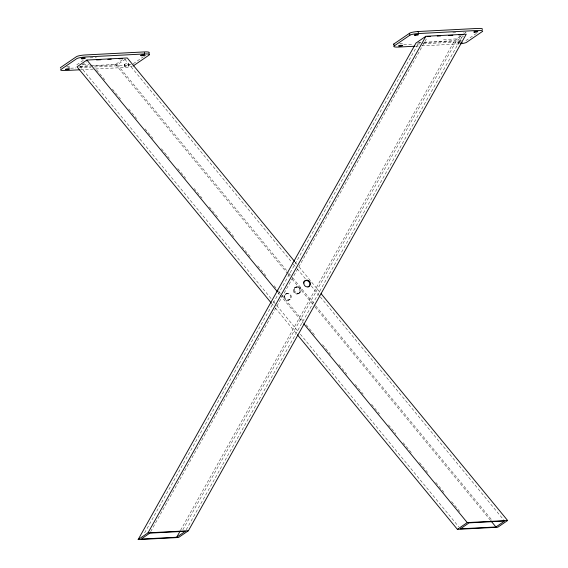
<?xml version="1.0" encoding="UTF-8"?>
<svg xmlns="http://www.w3.org/2000/svg" width="568" height="568" viewBox="0 0 568 568"><rect width="100%" height="100%" fill="white"/><g stroke="black" fill="none" stroke-linecap="round" stroke-linejoin="round"><path stroke-width="0.43" stroke-dasharray="2.84 2.13" d="M144.62 532.883L419.021 42.508L420.753 42.422M150.705 531.577L427.264 37.339M180.581 530.271L454.549 40.676L461.06 36.217M182.846 529.781L456.381 40.953L463.424 36.125M186.233 529.738L462.366 36.274M295.133 287.55L294.614 287.948L296.957 287.089L296.013 287.323M289.531 299.762L290.049 299.364L287.699 300.224L288.693 299.982M286.094 293.734L285.342 294.295L287.685 293.443L286.343 293.755M295.048 287.621L296.297 286.783M76.815 64.78L84.568 59.47M271.071 298.576L80.045 66.278L86.556 61.82M91.313 65.696L115.574 64.447L123.533 58.994M79.669 66.676L117.406 64.724L125.862 58.93M133.239 63.737L143.278 56.857M143.995 56.36L146.153 54.89M460.385 36.025L456.161 38.922L442.962 39.604M463.914 33.611L466.023 32.163L463.389 32.298M476.438 33.384L466.399 40.264A6.922 1.193 -6.1 0 1 464.241 41.059M299.755 292.769A3.465 3.252 55.6 0 1 294.551 289.964A3.465 3.252 55.6 0 1 299.258 286.89A3.465 3.252 55.6 0 1 299.755 292.769L298.818 293.365A3.465 3.252 55.6 0 1 293.947 289.957A3.465 3.252 55.6 0 1 299.024 287.507A3.465 3.252 55.6 0 1 298.818 293.365L299.315 293.017L296.972 293.869L297.966 293.635M452.831 32.845L456.345 32.66M90.198 57.837L96.354 57.517M424.218 42.238L454.549 40.676M417.757 42.948L423.025 42.678M423.905 42.635L456.381 40.953M403.763 44.751L413.511 44.247M417.061 44.063L422.379 43.786M423.259 43.743L457.829 41.954A6.922 1.193 -6.1 0 0 461.081 41.649M415.506 46.193L420.817 45.916M421.704 45.873L458.042 43.992A6.922 1.193 -6.1 0 0 458.909 43.935M82.971 64.461L89.133 64.141M80.045 66.278L90.447 65.746M70.602 68.224L75.92 67.947M79.463 67.762L90.986 67.166M94.537 66.981L124.669 65.427A6.922 1.193 -6.1 0 0 131.123 64.518M80.571 69.75L94.749 69.019M95.637 68.977L124.882 67.464A6.922 1.193 -6.1 0 0 132.039 66.364M295.19 262.167L296.879 264.219M299.137 266.96L319.983 292.314M124.818 59.186L292.74 263.382M293.301 264.07L296.688 268.181M297.249 268.863L305.698 279.144M311.335 285.995L319.791 296.276M320.352 296.957L504.611 521.026M117.406 64.724L288.146 272.349M288.707 273.038L292.087 277.149M292.655 277.83L315.19 305.243M315.758 305.925L492.129 520.402M115.574 64.447L287.444 273.442M288.004 274.124L289.694 276.183M291.952 278.923L314.487 306.329M315.055 307.018L490.298 520.125M96.617 69.928L105.073 80.209M112.393 89.112L121.41 100.082M128.737 108.985L136.625 118.577M145.074 128.858L152.969 138.45M161.418 148.731L169.307 158.323M177.763 168.604L185.651 178.196M194.1 188.477L201.988 198.069M209.315 206.972L218.332 217.942M225.659 226.845L234.108 237.126M241.996 246.718L250.452 256.999M257.773 265.902L266.79 276.872M274.117 285.775L278.064 290.575M278.625 291.256L281.444 294.685M282.005 295.367L303.979 322.091M306.237 324.832L315.254 335.802M322.574 344.705L330.462 354.297M338.918 364.578L346.807 374.17M355.263 384.451L363.151 394.043M371.6 404.324L379.488 413.916M388.505 424.878L395.832 433.789M403.159 442.692L412.169 453.662M419.496 462.565L427.952 472.846M435.841 482.438L444.29 492.719M451.617 501.622L460.634 512.585M277.922 292.35L279.612 294.401M280.173 295.09L303.276 323.185M273.322 301.317L276.14 304.739M276.708 305.428L298.122 331.464M300.373 334.204L458.71 526.756M272.001 303.901L273.13 305.272M275.381 308.012L296.794 334.055M128.808 65.15L128.73 64.468L128.9 65.945A2.08 0.355 -6.1 0 1 125.585 66.527A2.08 0.355 -6.1 0 1 126.082 65.86A2.08 0.355 -6.1 0 1 128.9 65.945L128.688 63.914A2.08 0.355 -6.1 0 0 125.869 63.822A2.08 0.355 -6.1 0 0 125.365 64.489A2.08 0.355 -6.1 0 0 128.688 63.914M124.69 65.036L124.761 65.718L124.591 64.241L124.811 66.271M459.874 43.012A2.08 0.355 -6.1 0 1 457.957 42.827L457.744 40.846M124.669 65.427L124.811 66.783M69.317 66.903L69.374 67.407M457.957 42.827A2.08 0.355 -6.1 0 1 460.158 42.266M460.783 40.818A2.08 0.355 -6.1 0 1 458.056 40.981A2.08 0.355 -6.1 0 1 458.582 40.442A2.08 0.355 -6.1 0 1 461.379 40.207M399.645 43.424A2.08 0.355 -6.1 0 1 402.442 43.388A2.08 0.355 -6.1 0 1 400.49 44.027M68.203 66.726A2.08 0.355 -6.1 0 1 69.317 66.967A2.08 0.355 -6.1 0 1 67.848 67.429M66.669 66.861A2.08 0.355 -6.1 0 1 67.848 66.74M293.358 290.248A3.465 3.252 55.6 0 0 298.129 293.812A3.465 3.252 55.6 0 0 298.519 287.983A3.465 3.252 55.6 0 0 293.358 290.248M284.682 296.198A3.465 3.252 55.6 0 0 289.446 299.762A3.465 3.252 55.6 0 0 289.843 293.926A3.465 3.252 55.6 0 0 284.682 296.198M284.085 296.602A3.465 3.252 55.6 0 0 288.856 300.167A3.465 3.252 55.6 0 0 289.247 294.33A3.465 3.252 55.6 0 0 284.085 296.602"/><path stroke-width="0.85" d="M138.145 539.6L416.003 43.04L425.872 36.281L466.243 34.194L188.384 530.753L178.522 537.513L138.145 539.6L148.014 532.841L425.872 36.281M176.691 537.236L185.367 531.286L149.838 533.125L141.162 539.067L176.691 537.236L180.148 531.044M294.629 261.479L127.275 57.964L86.897 60.052L77.035 66.811L271.44 303.22M133.104 65.966A6.922 1.193 -6.1 0 0 133.452 65.767L149.235 54.954A6.922 1.193 -6.1 0 0 144.613 53.946L85.235 57.02A6.922 1.193 -6.1 0 0 76.659 58.71L60.875 69.523A6.922 1.193 -6.1 0 0 65.505 70.531L79.683 69.8M393.801 44.694A6.922 1.193 -6.1 0 1 393.823 44.013L409.606 33.207A6.922 1.193 -6.1 0 1 418.176 31.51L477.553 28.443A6.922 1.193 -6.1 0 1 482.182 29.451M460.755 43.75A6.922 1.193 -6.1 0 0 466.612 42.302L482.395 31.488A6.922 1.193 -6.1 0 0 477.773 30.473L418.389 33.547A6.922 1.193 -6.1 0 0 409.819 35.237L394.036 46.051A6.922 1.193 -6.1 0 0 398.665 47.059L414.619 46.235M297.355 334.737L457.389 529.34L467.251 522.588L507.629 520.501L321.112 293.684M495.935 526.976L504.611 521.026L469.083 522.865L460.407 528.815L495.935 526.976L490.858 520.806M507.629 520.501L497.76 527.253L457.389 529.34M427.697 36.565L430.303 36.43M437.232 36.068L440.697 35.89M448.5 35.486L452.831 35.266M458.894 34.953L463.225 34.726M96.524 59.931L100.863 59.711M107.792 59.349L111.257 59.171M119.06 58.767L122.525 58.589M148.014 532.841L188.384 530.753M86.897 60.052L277.354 291.661M303.844 323.866L467.251 522.588M418.176 31.51L418.318 32.866M409.677 33.881L409.819 35.237M393.823 44.013L393.965 45.369M149.093 53.598L149.164 54.279M144.471 52.59L144.613 53.946M133.381 65.093L133.452 65.767M461.564 42.238A2.08 0.355 -6.1 0 1 460.904 42.87M149.022 52.923A6.922 1.193 -6.1 0 0 144.393 51.915L85.015 54.982A6.922 1.193 -6.1 0 0 76.446 56.672L60.662 67.485A6.922 1.193 -6.1 0 0 60.492 68.068M303.426 282.552A3.465 3.252 55.6 0 1 308.751 281.536A3.465 3.252 55.6 0 1 308.026 287.046M415.144 35.315A2.08 0.355 -6.1 0 0 418.467 34.733A2.08 0.355 -6.1 0 0 415.648 34.648A2.08 0.355 -6.1 0 0 415.144 35.315M474.649 32.248A2.08 0.355 -6.1 0 0 477.858 31.638A2.08 0.355 -6.1 0 0 474.891 31.602A2.08 0.355 -6.1 0 0 474.649 32.248M399.368 46.122A2.08 0.355 -6.1 0 0 402.684 45.547A2.08 0.355 -6.1 0 0 399.865 45.454A2.08 0.355 -6.1 0 0 399.368 46.122M66.321 69.594A2.08 0.355 -6.1 0 0 69.537 68.991A2.08 0.355 -6.1 0 0 66.57 68.948A2.08 0.355 -6.1 0 0 66.321 69.594M82.104 58.788A2.08 0.355 -6.1 0 0 85.321 58.177A2.08 0.355 -6.1 0 0 82.353 58.142A2.08 0.355 -6.1 0 0 82.104 58.788M141.368 55.714A2.08 0.355 -6.1 0 0 144.684 55.139A2.08 0.355 -6.1 0 0 141.865 55.046A2.08 0.355 -6.1 0 0 141.368 55.714M303.816 283.127A3.465 3.252 55.6 0 0 308.623 286.634A3.465 3.252 55.6 0 0 308.949 280.798A3.465 3.252 55.6 0 0 303.816 283.127"/></g></svg>
